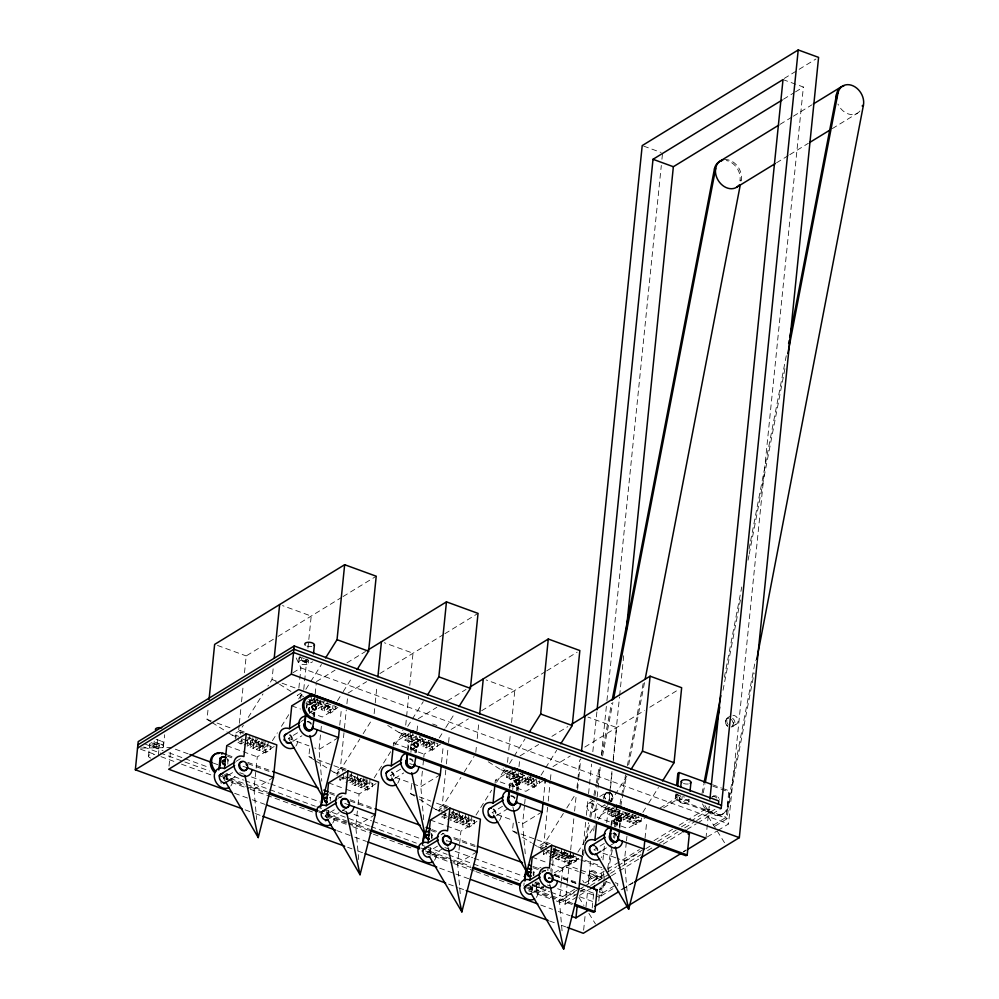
<?xml version="1.0" encoding="UTF-8"?>
<svg xmlns="http://www.w3.org/2000/svg" width="999" height="999" viewBox="0 0 999 999"><rect width="100%" height="100%" fill="white"/><g stroke="black" fill="none" stroke-linecap="round" stroke-linejoin="round"><path stroke-width="0.75" stroke-dasharray="5 3.75" d="M728.383 718.119C724.437 718.656 724.924 724.225 727.584 726.098M148.514 756.018L149.725 744.093A4.858 2.135 5.8 0 0 151.948 746.178L156.019 747.664A4.858 2.135 5.8 0 0 162.7 747.564A4.858 2.135 5.8 0 0 161.226 744.48L161.551 741.233L157.48 739.747A4.858 2.135 5.8 0 0 155.095 739.21M152.285 742.931L151.948 746.178L156.019 747.664L156.356 744.417L152.285 742.931A4.858 2.135 5.8 0 1 151.311 742.494M153.796 745.579L154.246 741.146M157.48 739.747L157.155 742.994L161.226 744.48L157.155 742.994A4.858 2.135 5.8 0 0 151.286 742.744M158.317 755.506L159.378 745.079M163.449 746.565L164.648 734.74M169.018 766.146L170.592 750.661M210.801 721.765L207.018 719.38L208.117 708.678M226.348 779.17L226.948 773.189M227.859 764.223L227.76 760.414A6.069 4.72 58.5 0 0 226.798 759.165M226.998 778.77L227.597 772.789M243.831 733.116L240.771 731.992L235.577 735.189L235.24 738.436L239.148 736.051M239.211 724.787L238.586 730.906L242.37 733.278M239.36 723.251L240.921 707.954M241.533 701.835L243.094 686.525M244.493 672.752L246.204 655.918L276.711 637.212M243.619 742.319L241.021 743.918L237.962 742.806L238.299 739.547M240.559 734.165L240.771 731.992M241.021 743.918L241.683 737.412M247.24 745.067L247.789 739.647L250.849 740.759L250.187 747.264L253.234 748.376L263.911 741.708M244.081 745.029L249.275 741.845L249.937 735.339M252.884 737.537L252.335 742.956L249.275 741.845M253.234 748.376L253.896 741.87L257.804 739.485M256.044 737.574L255.382 744.08L258.441 745.192L259.103 738.686M267.932 745.279L259.353 750.611L256.293 749.487L256.955 742.994L253.896 741.87M274.188 746.49L257.292 756.842L253.983 789.36L256.643 819.492M259.353 750.611L260.002 744.105L263.062 745.217L262.4 751.723L265.459 752.834L270.654 749.65L270.991 746.403L247.565 737.849M256.293 749.487L261.488 746.303L262.15 739.797M265.21 740.921L264.548 747.414L261.488 746.303M273.127 668.831L272.028 679.532L267.932 686.063M265.459 752.834L265.784 749.587L247.465 742.894L253.446 739.16M268.269 742.032L267.607 748.538L270.654 749.65M298.701 661.975L299.25 656.555M298.876 687.999L300.924 667.869L294.892 655.269M300.249 698.588L300.587 695.341L303.184 693.743M305.657 659.04L305.332 662.3A4.858 2.135 5.8 0 0 312.537 661.725M303.746 689.522L306.855 658.915M307.942 648.214L311.213 616.071L282.517 605.606M308.354 662.961L308.579 660.789M306.243 701.897L306.031 704.07L314.61 698.751L312.575 698.001M306.193 708.204L306.493 705.269L307.68 704.382L306.493 705.269M306.843 707.804L307.143 704.869M309.078 705.182L309.74 698.676M309.24 713.673L310.015 706.068M310.177 704.545L310.951 696.94M311.563 697.627L311.226 700.886L308.179 699.762M307.38 701.186L312.475 703.046L312.799 699.799L315.859 700.911L315.634 703.084M310.389 704.382L314.285 701.997L314.947 695.491M313.873 759.715L308.841 756.543L309.765 747.364M313.037 715.234L313.349 712.162M314.273 702.984L315.06 695.341M315.209 693.806L316.296 683.091M313.711 717.207L314.323 711.226M314.373 716.807L314.822 712.324M317.994 696.603L317.345 703.109L314.285 701.997M318.581 705.282L318.906 702.022L321.503 700.436M324.35 710.764L325.012 704.258L328.072 705.369L327.41 711.875L330.469 712.986L335.664 709.802L336.001 706.543L332.942 705.431L324.35 710.764L321.303 709.64L321.965 703.146L318.906 702.022M321.353 726.285L318.993 749.512L321.778 781.143M321.303 709.64L326.498 706.455L326.835 703.209L331.918 705.057M330.469 712.986L330.794 709.74L315.522 704.158M332.942 705.431L332.617 708.691L335.664 709.802M328.758 810.351L328.009 817.831L329.42 809.952M330.319 800.986L330.219 797.177M339.76 725.174L341.483 708.141M337.05 775.599L337.387 772.352L342.582 769.155L345.642 770.279M344.18 770.441L340.397 768.069L344.28 729.807M344.443 728.283L346.303 709.914M346.928 703.796L347.702 696.141M343.494 774.575L342.832 781.081L339.785 779.969L340.11 776.71M342.37 771.328L342.582 769.155M351.748 772.502L351.086 779.008L354.146 780.119L354.47 776.872M365.721 778.87L355.057 785.539L351.998 784.427L352.659 777.921L349.6 776.81M355.057 785.539L355.706 779.033L358.766 780.157L362.662 777.759M357.854 774.737L357.192 781.23L360.252 782.354L360.914 775.848M367.02 778.084L366.358 784.577L361.163 787.761L358.104 786.65L358.766 780.157M357.367 811.038L355.794 826.523L358.716 859.664M358.004 804.844L359.103 794.005L375.999 783.653M361.163 787.761L361.825 781.268L364.872 782.379L364.21 788.885L367.27 789.997L372.465 786.812L372.802 783.553L349.388 775.012M363.961 776.96L363.311 783.466L366.358 784.577M374.15 713.636L375.087 704.457M375.249 702.921L376.948 686.088M367.27 789.997L367.595 786.75L349.275 780.057M370.08 779.195L369.418 785.689L372.465 786.812M393.256 746.053L393.569 743.006L409.165 733.453M417.445 740.234L417.669 738.074L414.61 736.962L414.285 740.209L402.06 735.751L402.397 732.504L405.444 733.616L404.782 740.109L407.842 741.233L416.433 735.901L416.084 740.147M405.719 725.162L408.666 696.078M409.765 685.364L413.024 653.234L384.328 642.757M407.842 741.233L408.504 734.727L411.563 735.838L410.901 742.344L420.267 736.475M407.555 749.762L408.304 742.419L409.977 741.47L412.599 741.67M408.054 750.836L408.953 742.032L411.913 740.971M410.314 733.678L409.99 736.925L413.037 738.036L413.374 734.789L404.782 740.109M410.901 752.359L413.062 731.056M414.435 796.091L410.651 793.706L411.888 781.468M414.847 752.384L415.159 749.325M417.02 730.968L417.794 723.313M415.684 752.871L415.984 749.874M416.333 752.472L416.633 749.475M415.247 742.657L419.155 740.271L419.48 737.025M423.114 746.802L423.776 740.296L420.716 739.185L420.055 745.691L428.646 740.371L431.705 741.483L431.368 744.73L426.173 747.914L423.114 746.802L431.705 741.483M422.377 771.191L420.804 786.675L423.726 819.817M423.002 764.997L423.638 758.803M423.788 757.254L424.113 754.158L442.307 743.006M426.173 747.914L426.823 741.42L429.882 742.532L429.22 749.038L432.28 750.149L437.475 746.965L437.812 743.706L435.776 742.969M428.646 740.371L428.309 743.618L431.368 744.73M432.28 750.149L432.604 746.902L417.332 741.32L422.54 738.136L422.202 741.383L425.262 742.507L425.586 739.248L417.008 744.58M432.717 741.857L434.752 742.594L434.428 745.841L437.475 746.965M430.581 847.514L429.82 854.994L431.231 847.115M431.493 838.548L431.393 834.727A6.069 4.72 58.5 0 0 430.419 833.491M432.142 838.149L432.043 834.327A6.069 4.72 58.5 0 0 431.068 833.091M441.57 762.337L443.294 745.304M438.973 811.675L439.198 809.502L444.393 806.318L447.452 807.429L443.556 809.827M445.991 807.604L442.207 805.231L445.791 770.029M446.403 763.91L447.964 748.601M448.588 742.482L449.363 734.839M447.252 816.645L444.642 818.243L441.595 817.12L441.92 813.873M444.068 809.565L444.393 806.318M444.642 818.243L445.304 811.737M453.558 809.665L452.897 816.171L455.956 817.282L456.281 814.035M466.233 816.832L456.868 822.701L453.808 821.59L454.47 815.084L451.411 813.973L450.749 820.466L455.956 817.282M456.868 822.701L457.53 816.195L460.576 817.307L463.174 815.721M459.665 811.9L459.016 818.393L462.062 819.505L462.724 813.011M468.831 815.234L468.169 821.74L462.974 824.924L459.915 823.813L460.576 817.307M459.503 845.104L457.604 863.685L460.264 893.805M459.652 843.556L460.914 831.168L477.809 820.803M462.974 824.924L463.636 818.431L466.683 819.542L466.021 826.048L469.08 827.16L474.288 823.975L474.612 820.716L451.198 812.175M465.784 814.123L465.122 820.629L468.169 821.74M475.811 752.322L476.585 744.68M477.21 738.561L478.771 723.251M469.08 827.16L469.418 823.913L451.086 817.219M471.89 816.358L471.228 822.851L474.288 823.975M495.067 783.216L495.379 780.169L510.976 770.604M518.131 778.109L503.871 772.914L504.208 769.655L507.255 770.778L506.605 777.272L509.652 778.396L518.244 773.064L523.326 774.924M507.529 762.312L508.154 756.193M508.778 750.074L510.327 734.777M511.575 722.527L514.835 690.396L486.138 679.919M509.652 778.396L510.314 771.89L513.374 773.001L515.971 771.415M509.215 788.398L510.114 779.582L511.788 778.633L514.41 778.833M509.865 787.999L510.764 779.183L512.437 778.233L515.059 778.433M512.137 770.841L511.8 774.088L514.86 775.199L515.184 771.952L506.605 777.272M513.374 773.001L512.712 779.507L523.376 772.839M512.712 789.51L513.648 780.394M513.798 778.87L514.885 768.219M516.096 777.372L516.421 774.113L519.48 775.236L519.143 778.483M517.507 834.04L512.462 830.868L513.399 821.69M516.508 791.083L516.97 786.488M517.907 777.309L518.369 772.714M518.993 766.595L519.617 760.476M517.494 790.034L517.794 787.037M517.994 791.121L518.444 786.638M517.057 779.819L520.966 777.434L521.291 774.188M521.977 781.767L522.527 776.348L525.586 777.459L524.925 783.965L527.984 785.077L533.179 781.892L533.516 778.646L531.48 777.896M524.5 805.256L522.614 823.838L525.536 856.98M524.662 803.708L525.137 799.063M527.984 785.077L528.646 778.583L531.693 779.695L531.031 786.201L534.09 787.312L539.285 784.128L539.622 780.868L531.031 786.201M530.794 774.275L530.132 780.781L533.179 781.892M523.826 885.901L524.125 882.954M534.09 787.312L534.415 784.053L522.202 779.595M536.563 779.757L536.238 783.004L539.285 784.128M531.63 892.144L532.392 884.677M533.304 875.698L533.204 871.89M533.041 884.277L532.28 891.757A4.858 3.771 58.5 0 0 529.857 886.4M533.953 875.311L533.853 871.49M543.219 801.036L545.104 782.467M539.223 884.165L538.898 887.412L534.827 885.926L535.152 882.679L539.223 884.165A4.858 2.135 5.8 0 0 540.372 884.49M536.276 888.561L537.175 880.943M540.796 848.838L541.008 846.665L546.216 843.481L548.251 844.23M547.802 844.767L544.018 842.382L547.602 807.192M548.226 801.073L550.237 781.181M550.399 779.645L551.173 771.99M549.388 850.561L546.79 852.147L546.453 855.406L543.406 854.282L543.731 851.036L549.837 853.258M545.879 846.727L546.216 843.481M550.836 871.253L551.148 868.193M551.923 860.551L552.397 855.956M549.512 856.518L552.572 857.629L552.784 855.469M551.735 874.4L554.32 849.038L577.584 857.542M555.369 846.827L554.72 853.333L557.767 854.445L558.104 851.185M567.257 854.532L558.678 859.864L555.619 858.74L556.281 852.247L553.234 851.123L555.831 849.537M558.678 859.864L559.34 853.358L562.387 854.47L561.725 860.976L564.785 862.087L573.376 856.767M555.619 858.74L560.826 855.556L561.488 849.05M561.313 882.267L559.428 900.836L562.337 933.99M561.463 880.718L562.724 868.331L579.632 857.966M564.535 850.174L563.873 856.667L560.826 855.556M564.785 862.087L565.446 855.581L568.044 853.995M574.65 889.272L562.762 896.565L562.425 899.812L575.649 891.707M551.523 876.573L566.733 867.244L566.945 865.084L601.86 877.821M553.009 849.337L576.423 857.879L576.098 861.126L570.891 864.322L567.844 863.198L568.506 856.705L565.446 855.581M556.368 900.973L565.147 904.182L567.195 884.015M567.357 882.467L570.504 851.435M570.666 849.887L573.975 817.307M574.6 811.101L576.336 794.043M576.972 787.836L579.807 759.914M570.641 852.397L569.979 858.903L566.933 857.791L567.594 851.285L559.003 856.605M577.622 789.485L578.708 778.783M578.871 777.247L580.731 758.878M570.891 864.322L571.228 861.063L576.423 857.879M567.844 863.198L573.039 860.014L573.701 853.508L561.725 860.976M582.429 854.045L583.229 846.29M583.379 844.742L585.739 821.478M586.376 815.271L587.949 799.762M588.573 793.568L589.36 785.813M589.522 784.252L591.57 764.098M592.832 751.685L597.09 709.814M583.628 930.181L585.202 914.672M585.988 906.917L587.724 889.859M588.349 883.653L590.721 860.376M593.706 830.906L594.343 824.699M594.967 818.493L597.015 798.326M597.177 796.777L600.174 767.307M601.435 754.894L606.793 702.16M606.942 700.599L661.313 165.434M661.937 159.228L662.562 153.022M592.207 907.929L593.93 890.896M617.906 814.535L618.231 811.275L621.291 812.399L620.966 815.646L605.694 810.077L606.018 806.817L611.226 803.633M598.776 901.048L600.436 884.739M601.061 878.533L602.01 869.23M602.959 859.927L604.37 845.966M606.73 822.701L608.466 805.644M608.628 804.095L609.727 793.243M609.889 791.695L611.937 771.528M613.199 759.128L619.492 697.09M619.655 695.541L623.751 655.219M609.19 801.011L609.964 793.356M610.589 787.237L612.137 771.927M613.224 761.226L616.645 727.559L587.961 717.082M611.463 815.546L612.125 809.053L615.184 810.164L614.522 816.67L623.101 811.338L622.777 814.597L619.717 813.473L620.054 810.226L611.463 815.546L608.416 814.435L609.078 807.929L606.018 806.817M598.201 894.879L601.123 895.953L602.372 883.715M602.984 877.597L603.92 868.418M599.737 891.92L602.647 892.981L603.708 882.542M603.858 881.056L604.62 873.588M611.026 825.561L611.925 816.745L615.534 815.296M611.675 825.162L613.111 815.871M608.416 814.435L613.611 811.25L613.948 808.004L608.741 811.188M614.535 826.673L616.383 808.416M619.03 809.852L616.995 809.115L616.67 812.362L613.611 811.25M619.305 827.184L619.767 822.701M619.805 828.283L620.416 822.302M627.185 812.824L629.22 813.573L628.883 816.82L625.836 815.708L620.629 818.893L623.688 820.017L624.35 813.511L627.397 814.622L626.735 821.128L629.795 822.239L638.373 816.92L640.409 817.657M617.632 885.826L617.857 883.653L614.947 882.592M625.836 815.708L626.161 812.462L618.881 816.982M626.323 842.419L624.425 860.988L627.347 894.142M626.473 840.871L626.947 836.225M629.795 822.239L630.456 815.733L633.054 814.148M632.267 814.684L631.942 817.944L634.989 819.055L635.327 815.796L632.267 814.684L623.688 820.017M629.994 813.024L624.013 816.757L636.238 821.215L641.433 818.031L641.108 821.278L635.901 824.475L632.854 823.351L633.503 816.857L630.456 815.733M635.901 824.475L636.238 821.215M632.854 823.351L638.049 820.167L638.373 816.92M645.029 838.198L646.765 821.178M660.039 808.016L675.249 798.688L675.774 793.993M663.623 807.854L676.335 800.062L676.96 793.943M682.18 796.478L681.855 799.724L677.784 798.238L678.109 794.992A4.858 2.135 5.8 0 1 676.423 794.03M679.295 800.898L679.632 797.639M688.948 801.872L689.173 799.699M705.968 838.186L709.14 806.917M713.486 825.037L726.161 817.269L728.733 791.907L730.032 791.121L727.247 818.643L712 827.984M717.919 830.456L728.533 823.95L803.383 87.025L783.016 79.595M604.57 795.404L606.493 792.469L609.427 792.607M725.486 721.29L725.574 720.654M582.417 854.782L583.304 850.186M585.077 841.008L588.611 822.639M589.785 816.508L592.732 801.21M593.906 795.079L595.978 784.365M596.266 782.829L599.512 765.996M601.573 755.281L611.588 703.234M583.428 855.519L584.015 852.459M586.663 838.673L589.61 823.363M590.796 817.244L594.617 797.352M594.917 795.816L596.977 785.102M597.277 783.566L600.511 766.733M602.572 756.018L612.887 702.434M607.629 868.193L611.75 846.765M613.523 837.574L615.284 828.396M615.584 826.86L616.47 822.264M617.644 816.146L619.705 805.431M620.004 803.895L625.599 774.812M627.372 765.634L643.281 682.966M608.041 871.99L612.762 847.489M614.522 838.311L615.709 832.192M616.883 826.061L617.469 823.001M618.943 815.346L620.416 807.691M620.716 806.168L623.076 793.918M623.364 792.382L626.61 775.549M628.671 764.834L644.58 682.167M701.985 793.643L703.746 784.465M724.375 677.297L741.758 586.987M749.125 548.713L750.299 542.594M750.599 541.058L786.837 352.772M703.284 792.844L705.057 783.666M723.026 690.284L740.409 599.962M748.064 560.164L748.95 555.569M749.25 554.045L785.489 365.746M702.522 803.87A15.41 11.976 58.5 0 0 715.833 815.571A15.41 11.976 58.5 0 0 727.197 807.055L755.481 660.102M704.919 805.506A15.41 11.976 58.5 0 0 718.256 814.859A15.41 11.976 58.5 0 0 728.496 806.255L754.12 673.076M228.459 732.866L232.243 735.239L240.035 730.456L243.319 725.237M248.239 717.407L263.012 693.893M272.415 740.671L277.347 732.841M281.443 726.31L288.823 714.56M298.676 698.888L303.596 691.058M305.869 689.298L309.965 682.779M310.789 681.468L321.453 664.497M337.425 700.823L342.345 692.994M343.169 691.683L352.197 677.322M330.269 770.017L334.053 772.402L341.845 767.619L359.902 738.898M363.174 733.666L372.202 719.305M374.238 777.834L390.634 751.723M394.742 745.192L402.947 732.13M407.679 726.46L423.264 701.66M439.235 737.986L444.98 728.845M445.804 727.534L454.832 713.174M432.08 807.18L435.864 809.565L443.668 804.782L460.889 777.359M464.173 772.14L474.013 756.468M476.048 814.997L491.633 790.184M496.553 782.354L507.217 765.384M509.49 763.623L525.074 738.823M541.058 775.149L556.643 750.336M532.629 843.556L537.674 846.727L545.479 841.945L563.523 813.211M566.808 807.991L575.824 793.631M577.859 852.159L584.415 841.707M585.239 840.409L594.268 826.036M598.364 819.517L609.028 802.534M610.489 802.097L626.897 775.973M642.869 812.312L647.789 804.47M648.613 803.171L658.453 787.499M609.577 792.707C616.121 793.318 608.903 810.077 612.499 796.328C611.101 788.973 600.599 793.506 605.819 799.325L604.545 795.903M730.818 716.258C725.911 717.07 723.463 723.126 727.722 726.236M731.805 726.96L733.628 723.401L731.48 719.243L733.616 723.576L731.668 726.997L736.213 724.213M784.215 78.459L815.946 59.003M783.478 99.226L794.093 92.72M795.429 91.908L803.383 87.025M780.082 124.351L792.032 117.02M793.368 116.209L811.962 104.795M741.221 180.057L739.922 180.856A15.41 11.976 58.5 0 0 726.335 160.552M776.523 162.812L788.473 155.482M789.809 154.67L808.416 143.257M832.329 128.596L857.579 113.124M278.047 636.4L341.72 597.365M343.057 596.553L376.223 576.223M292.957 672.752L300.924 667.869L728.533 823.95M316.458 681.568L335.027 670.179M346.965 662.861L365.547 651.473M301.149 693.006L297.24 695.391L301.548 696.965M237.962 742.806L243.956 739.073M250.387 738.049L244.405 741.782L241.346 740.671M312.475 703.046L321.054 697.727M308.953 707.866L309.603 707.467A2.423 1.886 58.5 0 0 311.713 711.775L311.064 712.175A2.423 1.886 58.5 0 1 308.953 707.866L309.403 707.679A2.423 1.886 58.5 0 1 309.927 707.642M247.128 746.153L255.719 740.821M313.436 705.506L320.729 700.973L320.392 704.22L323.451 705.344L323.776 702.085L315.634 699.113M250.187 747.264L259.553 741.395M315.197 707.417L324.563 701.548M228.172 761.226L228.409 760.014A6.069 4.72 58.5 0 0 227.447 758.765M318.244 708.528L327.622 702.659M236.126 761.35L241.333 758.154M301.136 721.503L303.733 719.904M259.678 747.352L266.958 742.831M324.687 707.504L329.882 704.32L329.558 707.567L326.498 706.455M348.014 693.081L366.583 681.693M379.857 673.563L443.544 634.527M444.867 633.716L478.034 613.386M242.282 738.91L263.798 746.765L267.695 744.367M308.716 699.575L328.808 706.905L332.704 704.52M262.4 751.723L270.991 746.403M327.41 711.875L336.001 706.543M337.899 707.442L322.29 716.995L307.754 711.688M224.987 780.843L223.439 778.209L233.841 771.84M289.997 740.996L288.449 738.361L298.851 731.992M230.894 779.332L237.2 775.461M292.832 741.358L301.935 735.776M273.489 777.409L253.983 789.36L246.84 786.75M338.499 737.562L318.993 749.512L314.71 747.951M418.269 718.718L436.838 707.342M447.452 700.836L466.021 689.447M387.712 725.411L399.063 732.554L402.959 730.157M402.06 735.751L405.969 733.353M405.119 736.862L409.016 734.477M339.785 779.969L345.766 776.235M347.515 778.146L352.197 775.212M408.304 742.419L409.49 741.545M347.19 781.393L355.257 776.323M414.61 747.964A2.423 1.886 58.5 0 1 413.986 748.75L412.874 749.337A2.423 1.886 58.5 0 1 410.764 745.029L411.875 744.442M352.322 781.168L359.615 776.648M410.889 745.242L414.797 742.844M354.146 780.119L348.938 783.303L345.891 782.192M351.998 784.427L360.577 779.095M330.632 797.989L329.57 797.564M337.937 798.501L343.144 795.316M358.104 786.65L367.47 780.781M451.148 729.432L468.406 718.855M481.668 710.726L545.354 671.69M546.678 670.878L577.197 652.172M346.965 777.11L365.609 783.915L369.505 781.53M399.063 732.554L430.619 744.068L434.515 741.683M364.548 785.626L369.742 782.442M429.558 745.778L434.752 742.594M364.21 788.885L372.802 783.553M429.22 749.038L436.513 744.505M326.798 818.006L325.249 815.371L335.652 808.99M400.661 769.143L390.259 775.524L412.225 783.541M330.182 818.044L339.011 812.624M342.794 810.301L346.578 807.991M394.655 778.521L403.746 772.939M375.299 814.56L355.794 826.523L348.651 823.913M440.309 774.712L420.804 786.675L413.661 784.065M520.079 755.881L538.648 744.505M551.923 736.363L567.844 726.61M488.261 761.787L500.874 769.717L503.471 768.119M503.871 772.914L509.865 769.18M506.93 774.025L510.826 771.64M441.595 817.12L447.577 813.398M454.021 812.374L448.027 816.108L442.944 814.247M510.114 779.582L511.301 778.708M447.702 819.355L458.366 812.686M514.685 786.5A2.423 1.886 58.5 0 1 512.574 782.192L513.224 781.792A2.423 1.886 58.5 0 0 514.285 786.013M454.145 818.331L461.426 813.81M520.454 777.684L524.35 775.299L524.013 778.546L527.072 779.657L527.397 776.41L518.818 781.73M453.808 821.59L462.4 816.258M431.793 835.551L432.442 835.152M521.878 782.854L531.243 776.985M441.046 834.864L443.656 833.278M459.915 823.813L469.293 817.944M524.925 783.965L533.516 778.646M552.971 766.595L570.217 756.018M584.802 747.077L644.505 710.476M649.812 707.23L679.008 689.335M441.595 811.65L467.42 821.078L472.627 817.894M500.874 769.717L532.43 781.23L536.338 778.845M466.358 822.789L471.553 819.605M531.368 782.941L535.264 780.556M466.021 826.048L474.612 820.716M544.118 780.169L525.924 791.32L495.379 780.169M437.462 846.153L427.06 852.534L447.602 860.027M502.472 806.305L492.07 812.686L512.612 820.179M431.993 855.206L443.344 848.238M496.466 815.684L508.166 808.516M477.11 851.722L457.604 863.685L453.321 862.112M542.12 811.875L522.614 823.838L518.331 822.264M588.511 803.458L593.531 800.374M599.8 796.54L606.356 792.519M593.631 811.65L604.907 804.732M590.072 798.95L602.684 806.867L605.282 805.281M540.684 849.924L543.281 848.326M546.665 846.19L544.068 847.789L541.008 846.665M605.694 810.077L611.675 806.343M612.787 807.766L597.19 817.332L627.734 828.483L645.941 817.319M611.8 812.299L616.995 809.115M543.406 854.282L548.601 851.098L551.66 852.209M554.32 849.038L553.009 849.837L579.195 859.402M551.148 852.472L555.044 850.074M611.925 816.745L612.574 816.345M550.811 855.718L558.878 850.649M615.034 818.955A2.423 1.886 58.5 0 0 617.145 823.263L616.495 823.663A2.423 1.886 58.5 0 1 614.385 819.355L615.496 818.768M552.572 857.629L561.938 851.76M533.603 872.714L534.253 872.314M541.57 872.826L548.064 868.843M626.735 821.128L636.113 815.259M550.586 851.435L569.23 858.241L574.437 855.057M602.684 806.867L634.24 818.393L636.85 816.795M554.27 872.851L566.945 865.084M539.285 883.316L528.883 889.697L550.849 897.714M604.283 843.468L593.893 849.849L597.964 851.335M548.264 878.558L550.224 877.372M533.803 892.369L545.154 885.401M602.172 850.449L615.172 842.482M589.66 871.915L591.258 870.953M711.875 797.002L713.473 796.041M585.039 882.904L639.447 849.562M653.983 840.646L672.602 829.232M679.108 825.249L709.515 806.605M577.622 889.684L559.428 900.836L552.272 898.238M642.632 849.837L624.425 860.988L617.282 858.391M580.931 888.473L583.578 886.85M584.902 886.038L616.633 866.583M617.956 865.771L640.434 851.997M645.729 848.75L651.011 845.516M657.629 841.458L676.136 830.119M681.43 826.872L689.36 822.015M690.684 821.203L711.837 808.228M594.492 880.306A4.858 3.771 58.5 0 0 594.043 872.477A4.858 3.771 58.5 0 0 588.136 875.311A4.858 3.771 58.5 0 0 594.492 880.306L596.091 879.345M565.484 900.936L578.721 892.819M580.044 892.007L589.323 886.325M590.646 885.514L609.178 874.15M610.501 873.338L621.103 866.845M622.427 866.033L640.958 854.657M647.589 850.599L654.208 846.54M659.502 843.293L678.046 831.93M684.665 827.871L695.254 821.378M696.578 820.566L714.997 809.277M565.147 904.182L576.848 897.015M579.408 895.441L589.398 889.322M611.5 875.773L618.219 871.652M619.442 870.903L639.385 858.678M663.149 844.118L681.718 832.729M686.975 829.507L696.266 823.813M697.577 823.014L721.166 808.541M727.197 807.055L728.496 806.255M721.653 814.709L722.951 813.91M602.647 892.981L615.322 885.214M601.123 895.953L613.823 888.161M621.066 889.822L633.004 882.504M683.428 851.598L686.076 849.974M707.304 836.962L716.595 831.268M622.627 889.272L633.216 882.791M683.478 851.972L686.126 850.349M307.03 704.782L311.438 704.108M410.764 745.029L411.226 744.842A2.423 1.886 58.5 0 1 412.262 744.917M413.986 748.75L413.524 748.938A2.423 1.886 58.5 0 1 411.413 744.63M612.462 816.27L616.221 815.996M614.385 819.355L614.847 819.168A2.423 1.886 58.5 0 1 615.896 819.242M727.272 718.393L728.221 718.119M308.167 704.307L309.453 704.208M140.572 748.064L170.904 747.564L188.486 753.983M643.656 146.116L661.113 152.485M712.587 784.739L721.315 787.924M722.764 788.461L730.032 791.121M712.737 786.076L728.733 791.907M304.308 658.553L301.586 657.554L301.261 660.814L305.332 662.3L301.261 660.814A4.858 2.135 5.8 0 1 300.599 657.367M678.109 794.992L680.831 795.978M705.769 808.903L708.828 810.014M675.249 798.688L726.161 817.269M676.335 800.062L727.247 818.643M217.507 645.454L246.204 655.918M432.617 723.963L436.913 725.536M276.336 681.106L272.028 679.532L278.334 683.503M282.08 683.204L296.416 688.436M528.421 776.785L530.457 777.522M300.587 695.341L303.634 696.453M416.096 739.16L419.155 740.271M517.907 776.323L520.966 777.434M638.049 820.167L641.108 821.278M291.745 705.856L300.474 709.04M393.569 743.006L424.113 754.158M409.765 763.573L412.475 764.56M288.449 738.361L308.991 745.853M615.859 857.866L602.996 853.171A10.852 8.442 58.5 0 1 601.286 857.567M240.035 730.456L244.343 732.03M341.845 767.619L346.154 769.193M443.668 804.782L449.4 806.88M545.479 841.945L551.211 844.03M207.018 719.38L211.326 720.953M217.07 723.051L231.418 728.283M308.841 756.543L311.7 757.592M317.445 759.69L340.397 768.069M410.651 793.706L417.819 796.328M419.255 796.852L430.731 801.036M436.476 803.134L442.207 805.231M512.462 830.868L519.63 833.491M521.066 834.015L535.414 839.247M536.85 839.772L544.018 842.382M584.865 860.189L600.861 866.033M580.644 859.927L602.472 867.894M235.577 735.189L238.624 736.3M337.387 772.352L339.423 773.089M439.198 809.502L442.257 810.626M232.243 735.239L236.538 736.812M334.053 772.402L338.349 773.975M435.864 809.565L440.159 811.138M537.674 846.727L543.419 848.813M544.842 849.337L549.15 850.911M344.98 776.772L348.039 777.896M573.039 860.014L576.098 861.126M341.134 777.085L346.216 778.945M552.897 854.382L571.228 861.063M593.531 875.236L597.889 876.822M566.733 867.244L578.309 871.465M579.757 872.002L600.074 879.42M605.931 881.555L610.314 883.153M226.748 745.704L257.292 756.842M328.559 782.866L344.555 788.698M346.004 789.235L359.103 794.005M430.369 820.017L460.914 831.168M532.18 857.179L548.176 863.024M549.637 863.548L562.724 868.331M227.31 754.882L233.154 757.017M247.777 762.349L271.154 770.891M329.62 792.232L335.464 794.367M350.087 799.699L373.464 808.228M431.93 829.57L440.696 832.766M442.157 833.303L445.079 834.365M453.858 837.574L475.774 845.579M532.779 866.383L545.929 871.178M554.695 874.375L578.084 882.916M554.645 875.461L576.46 883.428M227.472 756.218L231.855 757.816M247.927 763.686L271.316 772.215M329.782 793.556L337.088 796.228M338.549 796.765L341.471 797.826M350.237 801.023L373.626 809.565M430.631 830.369L439.398 833.566M454.008 838.898L475.936 846.902M532.942 867.706L538.786 869.842M554.857 875.711L576.785 883.715M580.631 888.473L596.74 894.342M242.944 766.258L247.015 767.744M344.755 803.421L348.826 804.907M450.636 842.07L446.565 840.584L448.526 849.687M552.459 879.22L548.376 877.734L549.363 882.292M580.269 890.246L599.175 897.139M213.386 763.074L217.782 764.685M239.748 772.702L244.143 774.3M251.473 776.972L269.056 783.391M270.517 783.928L320.329 802.11M342.295 810.127L346.69 811.737M354.021 814.41L371.591 820.816M373.064 821.353L421.403 838.998M444.842 847.552L449.238 849.162M455.094 851.298L472.677 857.716M474.138 858.253L523.951 876.435M547.39 884.989L550.312 886.051M557.642 888.723L575.224 895.141M579.607 896.74L594.155 902.047M145.517 744.28L163.087 750.686M168.943 752.821L183.579 758.166M185.04 758.703L208.466 767.257M226.036 773.663L243.606 780.082M245.067 780.619L268.494 789.16M269.955 789.697L315.347 806.255M316.808 806.792L322.665 808.928M324.126 809.465L369.505 826.036M370.979 826.56L416.358 843.131M422.215 845.266L425.137 846.34M426.61 846.877L447.102 854.357M448.563 854.882L471.99 863.436M473.451 863.973L518.831 880.531M532.017 885.339L549.575 891.757M551.048 892.294L562.762 896.565M143.719 746.99L209.628 771.041M222.19 775.499L267.495 792.032M317.944 810.576L369.792 829.37M420.941 848.039L470.629 866.17M527.622 886.975L572.951 903.521M219.418 775.761L244.268 784.827M250.112 786.962L267.645 793.356M318.806 812.025L346.566 822.165M348.027 822.701L368.494 830.169M425.487 850.961L448.863 859.502M450.324 860.039L470.791 867.507M526.323 887.774L573.114 904.844M223.439 778.209L227.51 779.695A4.858 3.771 58.5 0 0 224.925 774.412M228.771 780.157L245.404 786.225M325.249 815.371L347.227 823.388M140.472 749.175L155.107 754.52M160.964 756.655L175.612 762M181.468 764.148L212.225 775.361M231.256 782.317L248.838 788.735M250.299 789.26L313.274 812.249M324.987 816.52L346.953 824.537M352.809 826.685L371.84 833.628M373.314 834.165L412.849 848.588M426.024 853.408L452.385 863.024M453.858 863.561L474.35 871.041M475.824 871.578L497.789 879.595M499.25 880.131L515.359 886.013M528.533 890.821L550.511 898.838M234.615 793.306L250.737 799.188M252.198 799.724L265.384 804.532M337.163 830.731L353.284 836.613M354.745 837.15L366.471 841.433M439.71 868.156L454.358 873.513M455.831 874.038L469.006 878.858M540.796 905.057L552.509 909.327M558.366 911.475L570.092 915.746M245.13 809.852L253.921 813.061M255.382 813.598L261.238 815.733M347.615 847.264L351.998 848.863M357.854 850.998L363.711 853.134M448.626 884.127L457.405 887.337M458.878 887.874L464.735 890.009M549.637 921.003L555.494 923.138M561.351 925.274L565.746 926.872M624.163 812.05L634.24 818.393M519.83 773.301L532.43 781.23M419.268 736.937L430.619 744.068M316.196 698.988L328.808 706.905M552.847 847.939L569.23 858.241M279.595 684.29L290.946 691.433M522.552 837.212L531.368 842.756M452.297 811.563L467.42 821.078M419.468 799.25L430.819 806.393M350.487 774.412L365.609 783.915M315.135 760.514L329.008 769.23M248.676 737.25L263.798 746.765M212.063 722.552L227.198 732.067M718.156 797.302L718.93 798.301M595.941 872.227L596.715 873.213M594.642 873.014L595.416 874.013M590.334 877.247L591.108 878.246M589.035 878.046L589.81 879.045M708.166 816.52L716.42 829.744M717.245 831.068L726.335 845.616M578.983 897.539L583.928 905.469M588.886 913.411L595.491 924M549.687 883.803L550.337 886.837M512.874 806.792L513.523 809.839M724.312 159.653A15.41 11.976 58.5 0 1 737.861 166.633A15.41 11.976 58.5 0 1 740.596 182.243M859.927 111.014A15.472 12.025 58.5 0 1 837.949 104.046M732.929 715.334A4.833 3.759 58.5 0 1 738.149 721.353A4.833 3.759 58.5 0 1 732.142 723.313M308.466 660.239A4.858 2.135 5.8 0 1 306.081 661.301L303.646 661.338A4.858 2.135 5.8 0 1 304.67 658.853M689.06 799.15A4.858 2.135 5.8 0 1 682.404 799.912A4.858 2.135 5.8 0 1 680.381 796.64M543.781 887.949A4.858 2.135 5.8 0 1 537.262 886.5A4.858 2.135 5.8 0 1 539.323 883.778M545.829 888.973A4.858 2.135 5.8 0 1 540.896 891.17A4.858 2.135 5.8 0 1 536.5 888.024A4.858 2.135 5.8 0 1 543.706 887.462M149.937 743.568A4.858 2.135 5.8 0 1 150.474 743.106M150.737 758.104A4.858 2.135 5.8 0 1 148.963 755.244A4.858 2.135 5.8 0 1 154.795 754.582M605.444 798.8A4.833 3.759 58.5 0 1 605.044 793.78A4.833 3.759 58.5 0 1 609.065 792.482M610.089 793.006A4.833 3.759 58.5 0 1 612.699 797.702A4.833 3.759 58.5 0 1 610.264 801.273A4.858 3.771 58.5 0 0 610.289 795.241A4.858 3.771 58.5 0 0 604.757 793.468A4.858 3.771 58.5 0 0 603.908 799.225M684.565 797.002A4.858 2.135 5.8 0 1 683.328 796.802M677.784 798.238A4.858 2.135 5.8 0 1 678.159 794.555M534.827 885.926A4.858 2.135 5.8 0 1 532.592 883.84M535.202 882.254A4.858 2.135 5.8 0 1 538.886 882.404M161.551 741.233A4.858 2.135 5.8 0 1 163.024 744.305A4.858 2.135 5.8 0 1 156.356 744.417M308.042 659.577A4.858 2.135 5.8 0 1 306.805 659.377M300.624 657.117A4.858 2.135 5.8 0 1 299.9 656.605M712.437 796.865A4.858 3.771 58.5 0 1 719.492 799.437M712.175 796.84A4.858 3.771 58.5 0 1 714.884 796.777M715.247 796.927A4.858 3.771 58.5 0 1 716.857 798.101M732.654 718.318A4.858 3.771 58.5 0 1 734.927 723.189A4.858 3.771 58.5 0 1 732.155 726.435M728.134 724.562A4.858 3.771 58.5 0 1 727.759 718.169M584.115 882.704A15.41 11.976 58.5 0 1 582.704 880.431M606.281 881.168A15.41 11.976 58.5 0 1 600.736 888.823L599.437 889.622A15.41 11.976 58.5 0 0 604.982 881.967M289.935 734.565A4.858 3.771 58.5 0 1 292.27 740.921M297.552 741.683A10.852 8.442 58.5 0 1 295.841 746.091M307.317 721.84A4.858 3.771 58.5 0 1 311.139 724.4M312.063 710.601A2.185 1.698 58.5 0 1 309.153 711.288A2.185 1.698 58.5 0 1 309.49 707.904M307.093 721.478A4.858 3.771 58.5 0 1 311.888 724.163M289.435 735.064A4.858 3.771 58.5 0 1 291.845 740.421M312.15 711.201A2.423 1.886 58.5 0 1 311.526 711.987M612.762 833.316A4.858 3.771 58.5 0 1 616.583 835.876M595.367 846.041A4.858 3.771 58.5 0 1 597.939 850.161M617.157 822.964A2.185 1.698 58.5 0 1 613.985 821.802A2.185 1.698 58.5 0 1 615.871 819.455M613.573 832.941A4.858 3.771 58.5 0 1 616.583 834.627M594.867 846.553A4.858 3.771 58.5 0 1 597.302 850.736M617.582 822.689A2.423 1.886 58.5 0 1 616.957 823.463M334.365 818.693A10.852 8.442 58.5 0 1 332.642 823.101M326.735 811.575A4.858 3.771 58.5 0 1 329.071 817.931M326.236 812.075A4.858 3.771 58.5 0 1 328.659 817.432M542.994 871.727A4.858 2.135 5.8 0 1 541.745 871.528M538.374 869.118A4.858 2.135 5.8 0 1 539.135 868.119M539.947 867.756A4.858 2.135 5.8 0 1 540.983 867.519M547.489 868.968A4.858 2.135 5.8 0 1 547.814 870.629M493.556 808.878A4.858 3.771 58.5 0 1 495.891 815.246M501.186 816.008A10.852 8.442 58.5 0 1 499.463 820.404M510.951 796.153A4.858 3.771 58.5 0 1 514.772 798.713M514.61 786.275A2.185 1.698 58.5 0 1 512.175 784.64A2.185 1.698 58.5 0 1 513.111 782.229M510.726 795.803A4.858 3.771 58.5 0 1 515.521 798.488M493.056 809.39A4.858 3.771 58.5 0 1 495.479 814.747M688.336 783.965A4.858 2.135 5.8 0 1 683.503 783.466M311.813 646.528A4.858 2.135 5.8 0 1 306.98 646.041M232.542 781.53A10.852 8.442 58.5 0 1 230.831 785.938M224.425 774.912A4.858 3.771 58.5 0 1 226.86 779.108M221.541 783.278A4.858 3.771 58.5 0 1 220.504 782.704M391.745 771.715A4.858 3.771 58.5 0 1 394.33 777.01M399.363 778.845A10.852 8.442 58.5 0 1 397.652 783.253M409.14 759.003A4.858 3.771 58.5 0 1 413.511 762.687M413.886 747.751A2.185 1.698 58.5 0 1 411.85 749.038A2.185 1.698 58.5 0 1 410.214 746.415A2.185 1.698 58.5 0 1 412.25 745.142M409.952 758.616A4.858 3.771 58.5 0 1 412.962 760.301M391.246 772.227A4.858 3.771 58.5 0 1 393.681 776.423M414.086 747.826A2.423 1.886 58.5 0 1 413.336 749.15M436.176 855.856A10.852 8.442 58.5 0 1 434.465 860.264M429.483 849.525A4.858 3.771 58.5 0 1 430.881 855.094M428.047 849.237A4.858 3.771 58.5 0 1 430.469 854.595M537.986 893.019A10.852 8.442 58.5 0 1 536.276 897.414M529.32 885.364A4.858 3.771 58.5 0 1 532.954 891.183M302.485 660.289L301.298 660.389A4.858 2.135 5.8 0 0 298.988 662.824A4.858 2.135 5.8 0 0 304.57 664.647L305.756 664.547A4.858 2.135 5.8 0 0 308.067 662.112A4.858 2.135 5.8 0 0 302.485 660.289M680.556 802.534A4.858 2.135 5.8 0 0 688.736 802.409A4.858 2.135 5.8 0 0 683.079 799.2A4.858 2.135 5.8 0 0 680.556 802.534M154.333 746.715A4.858 2.135 5.8 0 0 158.841 743.955A4.858 2.135 5.8 0 0 154.333 746.715M587.012 806.068A4.833 3.759 58.5 0 0 592.719 812.037A4.833 3.759 58.5 0 0 593.481 804.557A4.833 3.759 58.5 0 0 587.012 806.068M589.435 874.512A4.858 3.771 58.5 0 0 595.791 879.52A4.858 3.771 58.5 0 0 595.342 871.677A4.858 3.771 58.5 0 0 589.435 874.512"/><path stroke-width="1.5" d="M242.208 808.79L135.34 769.779L138.199 741.608L294.218 645.966L718.781 800.923L718.443 804.183M209.041 699.487L214.635 644.405L344.655 564.71L376.223 576.223L368.606 651.211L357.118 669.492M218.831 770.004L220.03 758.266L222.352 756.905L224.975 757.105A6.069 4.72 58.5 0 1 226.273 757.779M219.63 768.144L221.216 757.379M229.183 787.412A10.852 8.442 58.5 0 1 214.648 778.845A10.852 8.442 58.5 0 1 224.425 768.518L226.748 745.704L246.241 733.741L276.785 744.892L273.489 777.409L258.229 837.562L225.762 782.167M246.241 733.741L243.931 756.568A10.852 8.442 58.5 0 0 233.841 762.936A10.852 8.442 58.5 0 0 241.958 775.948A10.852 8.442 58.5 0 0 252.048 769.58M274.213 658.116L279.645 604.557M135.34 769.779L291.358 674.15L294.218 645.966M294.193 747.564A10.852 8.442 58.5 0 1 279.658 738.998A10.852 8.442 58.5 0 1 289.435 728.671L291.745 705.856L311.251 693.893L341.795 705.044M305.594 714.073L304.545 724.35L306.243 713.673M313.511 653.808L314.41 644.942M310.951 696.94L311.251 693.893M312.65 727.672L314.21 718.306M325.562 657.966L337.038 639.685L344.655 564.71M320.642 807.167L322.377 794.942M321.441 805.306L322.49 795.029L321.84 795.429M330.994 824.575A10.852 8.442 58.5 0 1 316.458 816.008A10.852 8.442 58.5 0 1 326.236 805.681L328.559 782.866L348.064 770.903L378.596 782.055L375.299 814.56L360.04 874.724L327.572 819.33M290.771 742.319L323.239 797.714L338.499 737.562L339.435 728.271M348.064 770.903L345.741 793.73A10.852 8.442 58.5 0 0 335.652 800.099A10.852 8.442 58.5 0 0 343.768 813.111A10.852 8.442 58.5 0 0 353.858 806.742M377.884 676.91L381.456 641.72M396.004 784.727A10.852 8.442 58.5 0 1 381.468 776.161A10.852 8.442 58.5 0 1 391.246 765.833L393.107 747.577M407.105 754.17L406.368 761.513L407.754 753.77M414.46 764.834L415.871 756.955M427.372 695.129L438.848 676.847L446.466 601.86L478.034 613.386L470.417 688.373L458.928 706.643M422.465 844.33L424.188 832.105L423.264 842.469M432.804 861.737A10.852 8.442 58.5 0 1 418.281 853.171A10.852 8.442 58.5 0 1 428.047 842.844L430.369 820.017L449.875 808.066L480.419 819.217L477.11 851.722L461.863 911.887L429.383 856.493M391.808 778.159L425.05 834.877L440.309 774.712L441.246 765.434M449.875 808.066L447.552 830.881A10.852 8.442 58.5 0 0 437.462 837.249A10.852 8.442 58.5 0 0 445.579 850.274A10.852 8.442 58.5 0 0 455.669 843.905M479.695 714.073L483.279 678.87M497.814 821.89A10.852 8.442 58.5 0 1 483.279 813.323A10.852 8.442 58.5 0 1 493.056 802.996L494.917 784.739M508.916 791.333L508.179 798.676L509.565 790.933M516.283 801.985L517.694 794.118M529.183 732.292L540.671 714.01L548.289 639.023L579.845 650.549L572.227 725.524L560.739 743.805M524.425 880.019L525.998 869.267M524.925 881.093L526.111 869.342L525.462 869.742M534.627 898.9A10.852 8.442 58.5 0 1 520.092 890.334A10.852 8.442 58.5 0 1 529.857 880.007L532.18 857.179L551.685 845.229L582.23 856.38L578.921 888.885L563.673 949.05L531.193 893.655M493.618 815.321L526.86 872.04L542.12 811.875L543.069 802.584M545.104 782.467L545.429 779.37L514.885 768.219L512.275 769.817M551.685 845.229L549.363 868.044A10.852 8.442 58.5 0 0 539.273 874.412A10.852 8.442 58.5 0 0 547.402 887.437A10.852 8.442 58.5 0 0 557.492 881.068M584.215 716.47L642.207 145.592L798.226 49.95L818.593 57.38L739.335 837.649L583.316 933.291L567.207 927.409M581.505 751.236L585.089 716.033M571.553 916.283L575.948 917.881L577.21 905.506M597.09 709.814L653.009 159.291L783.016 79.595L709.927 799.163M599.625 859.053A10.852 8.442 58.5 0 1 585.102 850.486A10.852 8.442 58.5 0 1 594.867 840.147L596.565 823.413M594.093 889.347L594.405 886.25M574.575 905.381L593.581 912.324L594.88 911.525L597.09 889.847L579.545 883.453M626.273 630.406L673.363 166.721L782.155 100.037M610.889 827.022L609.989 835.838L611.388 828.096M616.383 808.416L616.695 805.381L647.24 816.533M618.393 836.163L618.094 839.148L619.505 831.28M630.993 769.455L642.482 751.173L650.099 676.186L681.655 687.712L674.038 762.687L662.549 780.968M596.203 853.808L628.683 909.202L643.93 849.038L644.879 839.747M676.623 785.264L677.834 773.326L679.133 772.539L711.126 784.215M677.734 786.3L679.133 772.539M680.681 787.299L681.281 781.38M690.034 791.233L690.933 782.367M687.2 854.944L689.397 833.266L315.234 696.703A12.125 9.428 58.5 0 0 303.958 703.82A12.125 9.428 58.5 0 0 313.037 718.368L687.2 854.944L685.901 855.731L311.738 719.168A12.125 9.428 58.5 0 1 302.722 707.554A12.125 9.428 58.5 0 1 308.703 697.09M798.226 49.95L721.166 808.541L293.556 652.472L137.537 748.101M612.175 700.174L714.422 168.981A15.41 11.976 58.5 0 1 721.952 160.627M613.473 699.375L715.721 168.182L714.422 168.981M645.167 679.108L740.334 184.653M704.045 782.929L720.841 695.679M788.611 343.581L789.198 340.522M789.784 337.462L836.638 94.068L837.936 93.269A15.41 11.976 58.5 0 1 853.246 85.926A15.41 11.976 58.5 0 1 863.436 105.145L756.78 659.303M705.344 782.13L719.779 707.117M787.849 353.509L837.936 93.269M515.721 781.118C521.878 774.662 519.542 791.096 515.721 781.118L514.423 781.917M518.119 784.377L518.481 782.816M525.224 874.862L525.973 873.551M617.532 818.281C623.688 811.812 621.353 828.258 617.532 818.281L616.233 819.068M424.163 836.388L423.576 838.885M720.279 161.001L778.745 125.162M813.298 103.983L841.195 86.876M862.137 105.944L863.436 105.145M736.663 187.25L775.187 163.624M809.739 142.445L829.669 130.232M137.862 744.854L293.893 649.225L721.503 805.294M368.194 649.85L446.466 601.86M221.628 754.083L222.927 753.283L225.849 754.357M220.03 758.266L220.679 757.866M224.975 757.105L221.703 757.304M224.425 768.518L234.827 762.137M289.435 728.671L299.837 722.289M234.653 765.646L220.354 774.412A4.858 3.771 58.5 0 0 219.031 775.898M285.364 734.565L299.663 725.798M311.738 719.168L313.037 718.368M227.098 781.655L229.633 780.107M470.005 687.012L548.289 639.023M410.464 732.654L413.062 731.056L443.606 742.207M328.084 794.942A6.069 4.72 58.5 0 0 326.785 794.267L324.8 794.367M326.236 805.681L336.638 799.3M391.246 765.833L401.648 759.452M322.165 811.575L336.463 802.809M387.175 771.727L401.473 762.961M571.815 724.163L650.099 676.186M423.651 832.579L424.3 832.192M429.895 832.092A6.069 4.72 58.5 0 0 428.596 831.43L427.947 831.83A6.069 4.72 58.5 0 1 429.245 832.492M516.933 779.607L514.81 780.931L515.634 780.406M514.547 781.38L515.846 780.581M517.445 779.57L516.146 780.369L518.506 779.957M516.683 780.494L517.981 779.695M515.721 784.552L517.02 783.765M516.246 784.827L517.544 784.028M518.493 783.403L519.792 782.604M516.77 784.939L518.081 784.14M518.369 783.94L519.667 783.141M517.282 784.902L519.418 783.591M428.047 842.844L438.449 836.463M493.056 802.996L503.459 796.615M423.976 848.738L438.274 839.972M488.986 808.89L503.284 800.124M614.098 806.967L616.695 805.381M531.705 869.255A6.069 4.72 58.5 0 0 530.407 868.593L529.757 868.993A6.069 4.72 58.5 0 1 531.056 869.654M616.62 818.094L618.294 816.957M616.358 818.543L617.669 817.744M616.246 819.655L617.544 818.868M619.48 818.306L620.779 817.519M616.395 820.254L617.694 819.455M619.867 818.805L621.166 818.006M616.683 820.828L617.981 820.029M529.857 880.007L540.259 873.626M594.867 840.147L605.269 833.778M525.786 885.901L540.097 877.134M605.107 837.287L590.796 846.053A4.858 3.771 58.5 0 0 590.034 846.665M617.17 830.656L618.468 829.857M600.874 851.248L595.679 854.432A4.858 3.771 58.5 0 1 594.742 854.769M590.309 888.76L610.277 876.523M640.634 857.916L660.551 845.703M683.004 831.942L685.676 830.306M595.791 890.646L597.09 889.847M688.099 834.065L689.397 833.266M575.948 917.881L588.448 910.226M594.842 906.305L618.656 891.707M634.527 881.98L680.831 853.596M687.449 849.537L705.968 838.186L298.713 689.547L168.694 769.242L231.693 792.232M323.027 794.542L326.785 794.267M324.3 798.026L324.762 797.839A2.423 1.886 58.5 0 1 326.323 798.189M326.873 802.147L326.411 802.334A2.423 1.886 58.5 0 1 325.362 802.259M424.837 831.705L428.596 831.43M426.111 835.189L426.573 835.002A2.423 1.886 58.5 0 1 428.608 835.738M429.145 838.985L428.871 839.098A2.423 1.886 58.5 0 1 426.76 834.789L427.222 834.602A2.423 1.886 58.5 0 1 429.258 835.339M527.135 868.668L530.407 868.593M530.956 876.148L530.694 876.26A2.423 1.886 58.5 0 1 528.583 871.952L529.033 871.765A2.423 1.886 58.5 0 1 531.068 872.502M653.009 159.291L673.363 166.721M337.038 639.685L368.606 651.211M438.848 676.847L470.417 688.373M540.671 714.01L572.227 725.524M642.482 751.173L674.038 762.687M291.358 674.15L739.335 837.649M312.025 727.896L338.499 737.562M413.836 765.059L440.309 774.712M542.12 811.875L515.646 802.222A4.858 3.771 58.5 0 1 509.615 804.17A4.858 3.771 58.5 0 1 509.003 796.615M617.457 839.372L643.93 849.038M272.615 771.428L317.932 787.961M323.776 790.097L328.159 791.695M374.925 808.765L420.242 825.299M426.086 827.434L430.469 829.033M477.235 846.103L522.552 862.649M528.396 864.784L531.318 865.846M273.489 777.409L247.015 767.744A4.858 3.771 58.5 0 1 242.857 770.704A4.858 3.771 58.5 0 1 238.861 765.546A4.858 3.771 58.5 0 1 242.32 761.688M348.826 804.907L375.299 814.56M477.11 851.722L450.636 842.07A4.858 3.771 58.5 0 1 445.092 844.38A4.858 3.771 58.5 0 1 443.256 837.125A4.858 3.771 58.5 0 1 449.762 838.561M552.459 879.22L578.921 888.885M189.947 754.52L211.925 762.537M268.956 792.557L317.183 810.164M371.253 829.894L419.48 847.502M473.551 867.244L520.317 884.302M574.413 904.058L594.88 911.525M269.106 793.893L317.332 811.5M369.955 830.693L419.642 848.838M472.252 868.031L520.479 885.638M266.845 805.069L335.701 830.194M367.932 841.957L436.788 867.095M470.479 879.395L537.862 903.983M262.7 816.27L344.68 846.19M365.184 853.67L445.691 883.066M466.196 890.546L548.176 920.466M615.347 846.99L628.683 909.202M550.661 888.361L563.673 949.05M513.848 811.35L526.86 872.04L526.598 869.03M448.851 851.198L461.863 911.887L461.588 908.878M411.713 772.677L425.05 834.877M346.703 812.524L360.04 874.724M309.902 735.514L323.239 797.714M244.892 775.361L258.229 837.562M739.01 185.14A15.472 12.025 58.5 0 1 718.281 180.519A15.472 12.025 58.5 0 1 723.226 159.778M836.488 99.001A15.472 12.025 58.5 0 1 844.143 85.664M317.058 729.732A10.852 8.442 58.5 0 1 307.767 736.35A10.852 8.442 58.5 0 1 298.813 724.812A10.852 8.442 58.5 0 1 306.543 716.183M311.775 728.97A4.858 3.771 58.5 0 1 305.532 729.42A4.858 3.771 58.5 0 1 305.382 722.289M291.021 742.482A4.858 3.771 58.5 0 1 284.952 739.822A4.858 3.771 58.5 0 1 286.8 733.865M312.675 726.51A4.858 3.771 58.5 0 1 307.48 730.032A4.858 3.771 58.5 0 1 305.394 722.439M291.009 742.332A4.858 3.771 58.5 0 1 288.261 743.318M287.2 743.031A4.858 3.771 58.5 0 1 286.164 742.457M284.503 740.609A4.858 3.771 58.5 0 1 283.991 739.46M284.041 736.051A4.858 3.771 58.5 0 1 284.59 735.189M313.299 727.272A4.858 3.771 58.5 0 1 308.654 729.882A4.858 3.771 58.5 0 1 305.195 723.95M622.502 841.208A10.852 8.442 58.5 0 1 607.979 844.617A10.852 8.442 58.5 0 1 609.69 827.834M617.207 840.446A4.858 3.771 58.5 0 1 610.976 840.896A4.858 3.771 58.5 0 1 610.826 833.778M596.453 853.958A4.858 3.771 58.5 0 1 589.959 850.137A4.858 3.771 58.5 0 1 594.33 845.516M592.632 854.52A4.858 3.771 58.5 0 1 589.947 852.085M589.422 850.948A4.858 3.771 58.5 0 1 589.485 847.539M617.245 841.071A4.858 3.771 58.5 0 1 611.488 840.359A4.858 3.771 58.5 0 1 610.839 833.915M617.844 836.787A4.858 3.771 58.5 0 1 617.794 840.196M618.743 838.748A4.858 3.771 58.5 0 1 614.085 841.37A4.858 3.771 58.5 0 1 610.639 835.439M220.23 765.134A2.423 1.886 58.5 0 1 220.167 762.399M215.784 771.653A12.125 9.428 58.5 0 1 212.275 757.729A12.125 9.428 58.5 0 1 222.927 753.283M322.04 802.284A2.423 1.886 58.5 0 1 322.352 799.225M214.485 772.452A12.125 9.428 58.5 0 1 210.577 759.814A12.125 9.428 58.5 0 1 218.956 753.483M348.576 805.981A4.858 3.771 58.5 0 1 341.571 805.431A4.858 3.771 58.5 0 1 344.131 798.85M345.192 799.088A4.858 3.771 58.5 0 1 346.241 799.612M347.952 801.398A4.858 3.771 58.5 0 1 348.501 802.534M327.822 819.492A4.858 3.771 58.5 0 1 321.503 816.258A4.858 3.771 58.5 0 1 324.625 810.801M326.985 801.71A2.185 1.698 58.5 0 1 324.4 799.025A2.185 1.698 58.5 0 1 327.322 798.338M327.16 819.742A4.858 3.771 58.5 0 1 325.462 820.703M327.06 801.935A2.423 1.886 58.5 0 1 324.95 797.627L325.412 797.439A2.423 1.886 58.5 0 1 326.973 797.789M520.679 804.058A10.852 8.442 58.5 0 1 506.168 807.467A10.852 8.442 58.5 0 1 507.879 790.671M494.642 816.795A4.858 3.771 58.5 0 1 488.324 813.561A4.858 3.771 58.5 0 1 491.446 808.116M516.296 800.823A4.858 3.771 58.5 0 1 511.101 804.345A4.858 3.771 58.5 0 1 509.015 796.752M493.868 817.282A4.858 3.771 58.5 0 1 488.136 814.934M516.933 801.598A4.858 3.771 58.5 0 1 512.275 804.207A4.858 3.771 58.5 0 1 508.828 798.276M681.817 782.517A4.858 2.135 5.8 0 1 686.325 779.757A4.858 2.135 5.8 0 1 690.184 783.366M305.294 645.079A4.858 2.135 5.8 0 1 309.166 642.282A4.858 2.135 5.8 0 1 314.185 645.466M246.129 764.247A4.858 3.771 58.5 0 1 246.691 765.371M226.011 782.329A4.858 3.771 58.5 0 1 219.693 779.095A4.858 3.771 58.5 0 1 222.814 773.638M225.175 764.547A2.185 1.698 58.5 0 1 222.577 762.125A2.185 1.698 58.5 0 1 225.087 760.813M224.575 783.204A4.858 3.771 58.5 0 1 223.639 783.541M225.25 764.772A2.423 1.886 58.5 0 1 223.139 760.464L223.601 760.276A2.423 1.886 58.5 0 1 225.162 760.626M418.868 766.895A10.852 8.442 58.5 0 1 404.358 770.304A10.852 8.442 58.5 0 1 406.069 753.508M413.586 766.121A4.858 3.771 58.5 0 1 407.342 766.583A4.858 3.771 58.5 0 1 407.192 759.452M392.832 779.645A4.858 3.771 58.5 0 1 386.763 776.985A4.858 3.771 58.5 0 1 388.611 771.028M414.485 763.673A4.858 3.771 58.5 0 1 409.29 767.195A4.858 3.771 58.5 0 1 407.205 759.602M392.045 780.119A4.858 3.771 58.5 0 1 389.011 780.194M387.974 779.62A4.858 3.771 58.5 0 1 387.063 778.795M385.851 773.214A4.858 3.771 58.5 0 1 386.401 772.352M415.122 764.435A4.858 3.771 58.5 0 1 410.464 767.045A4.858 3.771 58.5 0 1 407.018 761.113M155.981 730.456A4.858 2.135 5.8 0 1 156.581 728.134A4.858 2.135 5.8 0 1 161.726 727.896M429.632 856.655A4.858 3.771 58.5 0 1 423.314 853.408A4.858 3.771 58.5 0 1 426.436 847.964M429.208 838.698A2.185 1.698 58.5 0 1 426.723 837.911A2.185 1.698 58.5 0 1 426.66 835.189A2.185 1.698 58.5 0 1 429.133 835.489M422.365 851.273A4.858 3.771 58.5 0 1 422.664 850.224M425.524 837.686A2.423 1.886 58.5 0 1 425.749 835.526M552.122 876.86A4.858 3.771 58.5 0 1 549.363 882.317A4.858 3.771 58.5 0 1 544.293 877.022A4.858 3.771 58.5 0 1 548.826 873.401M549.862 873.938A4.858 3.771 58.5 0 1 551.573 875.723M531.443 893.805A4.858 3.771 58.5 0 1 525.137 890.571A4.858 3.771 58.5 0 1 528.246 885.126M531.018 875.861A2.185 1.698 58.5 0 1 528.533 875.074A2.185 1.698 58.5 0 1 528.471 872.339A2.185 1.698 58.5 0 1 530.956 872.651M524.175 888.436A4.858 3.771 58.5 0 1 525.024 886.525M528.995 876.573A2.423 1.886 58.5 0 1 528.009 875.911M527.335 874.849A2.423 1.886 58.5 0 1 527.559 872.676M312.1 706.793A2.423 1.886 58.5 0 0 314.96 709.789A2.423 1.886 58.5 0 0 315.347 706.031A2.423 1.886 58.5 0 0 312.1 706.793M413.911 743.955A2.423 1.886 58.5 0 0 416.77 746.952A2.423 1.886 58.5 0 0 417.157 743.194A2.423 1.886 58.5 0 0 413.911 743.955M312.3 706.867A2.185 1.698 58.5 0 0 314.885 709.565A2.185 1.698 58.5 0 0 315.222 706.181A2.185 1.698 58.5 0 0 312.3 706.867M617.744 818.356A2.185 1.698 58.5 0 0 620.317 821.041A2.185 1.698 58.5 0 0 620.666 817.669A2.185 1.698 58.5 0 0 617.744 818.356M341.333 802.522A4.858 3.771 58.5 0 0 347.839 807.217A4.858 3.771 58.5 0 0 347.04 799.325A4.858 3.771 58.5 0 0 341.333 802.522M515.934 781.193A2.185 1.698 58.5 0 0 518.506 783.878A2.185 1.698 58.5 0 0 518.843 780.506A2.185 1.698 58.5 0 0 515.934 781.193M239.523 765.359A4.858 3.771 58.5 0 0 246.029 770.054A4.858 3.771 58.5 0 0 245.23 762.162A4.858 3.771 58.5 0 0 239.523 765.359M414.11 744.03A2.185 1.698 58.5 0 0 416.695 746.728A2.185 1.698 58.5 0 0 417.033 743.343A2.185 1.698 58.5 0 0 414.11 744.03M443.144 839.684A4.858 3.771 58.5 0 0 449.662 844.367A4.858 3.771 58.5 0 0 448.851 836.488A4.858 3.771 58.5 0 0 443.144 839.684M544.967 876.847A4.858 3.771 58.5 0 0 551.473 881.53A4.858 3.771 58.5 0 0 550.661 873.638A4.858 3.771 58.5 0 0 544.967 876.847"/></g></svg>
